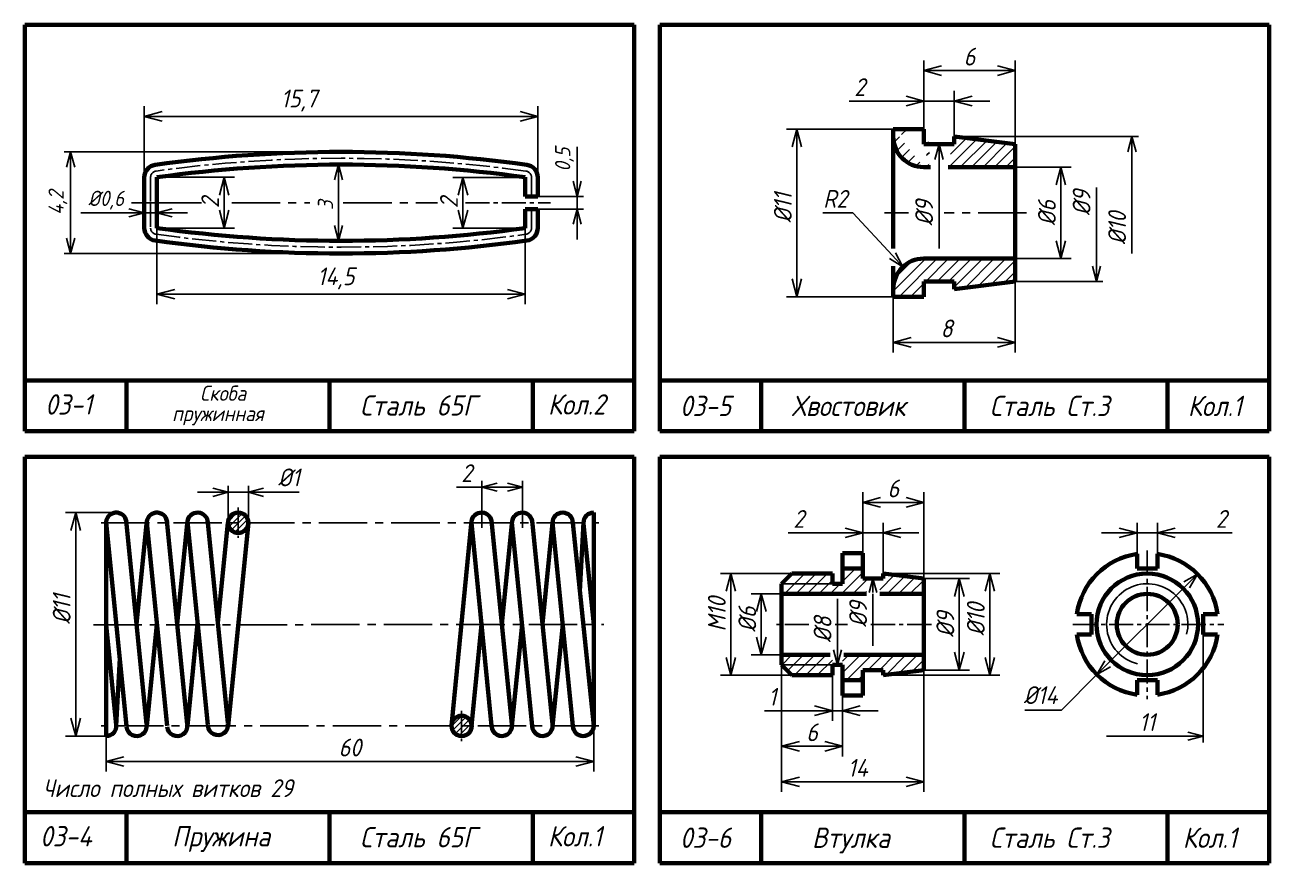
# Model space of a CAD drawing. Header units: millimetres. Extents: x -255 to 511, y 132 to 472.
# Drawn here: x -255 to -10, y 307 to 472 of the extents above; entities that cross this region are included whole.
import ezdxf

# ---------------------------------------------------------------- set-up
doc = ezdxf.new("R2010")
doc.units = ezdxf.units.MM
doc.header["$LTSCALE"] = 0.5
doc.linetypes.add('осевая2', pattern=[28.575000000000003, 19.05, -3.175, 3.175, -3.175])
doc.layers.get('Defpoints').update_dxf_attribs({"color": 5})
doc.styles.get("Standard").update_dxf_attribs({"font": 'isocpeui.ttf', "width": 0.9})
doc.dimstyles.new('Standart 1', dxfattribs={"dimtxt": 3.5, "dimasz": 3.5, "dimexe": 2, "dimexo": 0, "dimgap": 1, "dimtad": 1, "dimtoh": 1, "dimdec": 0, "dimtxsty": 'Standard', "dimblk": 'OPEN30', "dimcen": 2.5, "dimadec": 0, "dimazin": 0, "dimtfac": 1, "dimtdec": 0, "dimtmove": 0, "dimatfit": 3, "dimldrblk": 'DOTSMALL', "dimfxl": 0, "dimarcsym": 0})
pattern_1 = [(45, (9.000000637478934, -14.99999989501225), (-1.122532015133644, 1.122532015133644), [])]
pattern_2 = [(45, (-407, 198.9999999999999), (-0.561266007566822, 0.5612660075668221), [])]

# ---------------------------------------------------------------- blocks, each defined once
blk = doc.blocks.new('_Open30')
at = {"color": 0, "linetype": 'ByBlock', "lineweight": -2}
for p, q in [((-1, 0.26794919), (0, 0)), ((0, 0), (-1, -0.26794919)), ((0, 0), (-1, 0))]:
    blk.add_line(p, q, dxfattribs=at)
blk = doc.blocks.new('*D30')
at = {"color": 0, "lineweight": -2}
for p, q in [((-36, 367.8564064605509), (-36, 374)), ((-32, 367.8564064605509), (-32, 374)), ((-39.5, 372), (-43, 372)), ((-36, 372), (-32, 372)), ((-28.5, 372), (-17.28482954545455, 372))]:
    blk.add_line(p, q, dxfattribs=at)
at = {"layer": 'Defpoints', "color": 0}
for p in [(-32, 372), (-36, 367.8564064605509), (-32, 367.8564064605509)]:
    blk.add_point(p, dxfattribs=at)
at = {"color": 0, "lineweight": -2, "xscale": 3.5, "yscale": 3.5, "zscale": 3.5}
blk.add_blockref('_Open30', (-36, 372), dxfattribs=at)
at = {"color": 0, "lineweight": -2, "xscale": 3.5, "yscale": 3.5, "zscale": 3.5, "rotation": 180}
blk.add_blockref('_Open30', (-32, 372), dxfattribs=at)
at = {"color": 0, "lineweight": -3, "insert": (-19.40284090909091, 374.75), "char_height": 3.5, "attachment_point": 5}
blk.add_mtext('2', dxfattribs=at)
blk = doc.blocks.new('_DotSmall')
at = {"color": 0, "linetype": 'ByBlock', "const_width": 0.5}
blk.add_lwpolyline([(-0.0625, 0, 1), (0.0625, 0, 1)], format="xyb", close=True, dxfattribs=at)
blk = doc.blocks.new('*D31')
at = {"color": 0, "lineweight": -2}
for p, q in [((-106, 359.9999999643849), (-111.9999999999999, 359.9999999643849)), ((-110, 351.4999999643849), (-109.9999999999999, 356.4999999643849)), ((-106, 347.9999999643849), (-112, 347.9999999643849))]:
    blk.add_line(p, q, dxfattribs=at)
at = {"layer": 'Defpoints', "color": 0}
for p in [(-109.9999999999999, 359.9999999643849), (-106, 359.9999999643849), (-106, 347.9999999643849)]:
    blk.add_point(p, dxfattribs=at)
at = {"color": 0, "lineweight": -2, "xscale": 3.5, "yscale": 3.5, "zscale": 3.5}
for p, rotation in [((-109.9999999999999, 359.9999999643849), 90), ((-110, 347.9999999643849), 270)]:
    blk.add_blockref('_Open30', p, dxfattribs=dict(at, rotation=rotation))
at = {"color": 0, "lineweight": -3, "insert": (-112.75, 355), "char_height": 3.5, "attachment_point": 5, "rotation": 90}
blk.add_mtext('%%c6', dxfattribs=at)
blk = doc.blocks.new('*D32')
at = {"color": 0, "lineweight": -2}
for p, q in [((-104, 363.9999999643849), (-117.9999999999999, 363.9999999643849)), ((-116, 347.4999999643849), (-115.9999999999999, 360.4999999643849)), ((-104, 343.9999999643849), (-118, 343.9999999643849))]:
    blk.add_line(p, q, dxfattribs=at)
at = {"layer": 'Defpoints', "color": 0}
for p in [(-115.9999999999999, 363.9999999643849), (-104, 363.9999999643849), (-104, 343.9999999643849)]:
    blk.add_point(p, dxfattribs=at)
at = {"color": 0, "lineweight": -2, "xscale": 3.5, "yscale": 3.5, "zscale": 3.5}
for p, rotation in [((-115.9999999999999, 363.9999999643849), 90), ((-116, 343.9999999643849), 270)]:
    blk.add_blockref('_Open30', p, dxfattribs=dict(at, rotation=rotation))
at = {"color": 0, "lineweight": -3, "insert": (-118.75, 356), "char_height": 3.5, "attachment_point": 5, "rotation": 90}
blk.add_mtext('M10', dxfattribs=at)
blk = doc.blocks.new('*D33')
at = {"color": 0, "lineweight": -2}
for p, q in [((-77.99999993299139, 362.9999999082406), (-68.99999999999994, 362.9999999082406)), ((-70.99999999999996, 348.4999999082406), (-70.99999999999994, 359.4999999082406)), ((-78, 344.9999999082406), (-68.99999999999996, 344.9999999082406))]:
    blk.add_line(p, q, dxfattribs=at)
at = {"layer": 'Defpoints', "color": 0}
for p in [(-77.99999993299139, 362.9999999082406), (-70.99999999999994, 362.9999999082406), (-78, 344.9999999082406)]:
    blk.add_point(p, dxfattribs=at)
at = {"color": 0, "lineweight": -2, "xscale": 3.5, "yscale": 3.5, "zscale": 3.5}
for p, rotation in [((-70.99999999999994, 362.9999999082406), 90), ((-70.99999999999996, 344.9999999082406), 270)]:
    blk.add_blockref('_Open30', p, dxfattribs=dict(at, rotation=rotation))
at = {"color": 0, "lineweight": -3, "insert": (-73.75, 354), "char_height": 3.5, "attachment_point": 5, "rotation": 90}
blk.add_mtext('%%c9', dxfattribs=at)
blk = doc.blocks.new('*D34')
at = {"color": 0, "lineweight": -2}
for p, q in [((-86, 364), (-62.99999999999995, 364)), ((-64.99999999999996, 347.5), (-64.99999999999994, 360.5)), ((-86, 344), (-62.99999999999995, 344))]:
    blk.add_line(p, q, dxfattribs=at)
at = {"layer": 'Defpoints', "color": 0}
for p in [(-86, 364), (-64.99999999999994, 364), (-86, 344)]:
    blk.add_point(p, dxfattribs=at)
at = {"color": 0, "lineweight": -2, "xscale": 3.5, "yscale": 3.5, "zscale": 3.5}
for p, rotation in [((-64.99999999999994, 364), 90), ((-64.99999999999996, 344), 270)]:
    blk.add_blockref('_Open30', p, dxfattribs=dict(at, rotation=rotation))
at = {"color": 0, "lineweight": -3, "insert": (-67.75, 355), "char_height": 3.5, "attachment_point": 5, "rotation": 90}
blk.add_mtext('%%c10', dxfattribs=at)
blk = doc.blocks.new('*D35')
at = {"color": 0, "lineweight": -2}
for p, q in [((-96, 344), (-96, 335)), ((-94, 340), (-94, 335)), ((-99.5, 337), (-109.3880113636364, 337)), ((-94, 337), (-96, 337)), ((-90.5, 337), (-87, 337))]:
    blk.add_line(p, q, dxfattribs=at)
at = {"layer": 'Defpoints', "color": 0}
for p in [(-96, 344), (-94, 340), (-94, 337)]:
    blk.add_point(p, dxfattribs=at)
at = {"color": 0, "lineweight": -2, "xscale": 3.5, "yscale": 3.5, "zscale": 3.5}
blk.add_blockref('_Open30', (-96, 337), dxfattribs=at)
at = {"color": 0, "lineweight": -2, "xscale": 3.5, "yscale": 3.5, "zscale": 3.5, "rotation": 180}
blk.add_blockref('_Open30', (-94, 337), dxfattribs=at)
at = {"color": 0, "lineweight": -3, "insert": (-107.8164772727273, 339.75), "char_height": 3.5, "attachment_point": 5}
blk.add_mtext('1', dxfattribs=at)
blk = doc.blocks.new('*D36')
at = {"color": 0, "lineweight": -2}
for p, q in [((-106, 346), (-106, 328)), ((-94, 346), (-94, 328)), ((-102.5, 330), (-97.5, 330))]:
    blk.add_line(p, q, dxfattribs=at)
at = {"layer": 'Defpoints', "color": 0}
for p in [(-106, 346), (-94, 346), (-94, 330)]:
    blk.add_point(p, dxfattribs=at)
at = {"color": 0, "lineweight": -2, "xscale": 3.5, "yscale": 3.5, "zscale": 3.5, "rotation": 180}
blk.add_blockref('_Open30', (-106, 330), dxfattribs=at)
at = {"color": 0, "lineweight": -2, "xscale": 3.5, "yscale": 3.5, "zscale": 3.5}
blk.add_blockref('_Open30', (-94, 330), dxfattribs=at)
at = {"color": 0, "lineweight": -3, "insert": (-100, 332.75), "char_height": 3.5, "attachment_point": 5}
blk.add_mtext('6', dxfattribs=at)
blk = doc.blocks.new('*D37')
at = {"color": 0, "lineweight": -2}
for p, q in [((-90, 363), (-90, 380)), ((-78, 363), (-78, 380)), ((-81.5, 378), (-86.5, 378))]:
    blk.add_line(p, q, dxfattribs=at)
at = {"layer": 'Defpoints', "color": 0}
for p in [(-90, 378), (-90, 363), (-78, 363)]:
    blk.add_point(p, dxfattribs=at)
at = {"color": 0, "lineweight": -2, "xscale": 3.5, "yscale": 3.5, "zscale": 3.5, "rotation": 180}
blk.add_blockref('_Open30', (-90, 378), dxfattribs=at)
at = {"color": 0, "lineweight": -2, "xscale": 3.5, "yscale": 3.5, "zscale": 3.5}
blk.add_blockref('_Open30', (-78, 378), dxfattribs=at)
at = {"color": 0, "lineweight": -3, "insert": (-84, 380.75), "char_height": 3.5, "attachment_point": 5}
blk.add_mtext('6', dxfattribs=at)
blk = doc.blocks.new('*D38')
at = {"color": 0, "lineweight": -2}
for p, q in [((-90, 364), (-90, 374)), ((-86, 364), (-86, 374)), ((-93.5, 372), (-104.7151704545454, 372)), ((-86, 372), (-90, 372)), ((-82.5, 372), (-79, 372))]:
    blk.add_line(p, q, dxfattribs=at)
at = {"layer": 'Defpoints', "color": 0}
for p in [(-90, 372), (-90, 364), (-86, 364)]:
    blk.add_point(p, dxfattribs=at)
at = {"color": 0, "lineweight": -2, "xscale": 3.5, "yscale": 3.5, "zscale": 3.5}
blk.add_blockref('_Open30', (-90, 372), dxfattribs=at)
at = {"color": 0, "lineweight": -2, "xscale": 3.5, "yscale": 3.5, "zscale": 3.5, "rotation": 180}
blk.add_blockref('_Open30', (-86, 372), dxfattribs=at)
at = {"color": 0, "lineweight": -3, "insert": (-102.5971590909091, 374.75), "char_height": 3.5, "attachment_point": 5}
blk.add_mtext('2', dxfattribs=at)
blk = doc.blocks.new('*D39')
at = {"color": 0, "lineweight": -2}
for p, q in [((-78, 345), (-78, 321)), ((-106, 330), (-106, 321)), ((-102.5, 323), (-81.5, 323))]:
    blk.add_line(p, q, dxfattribs=at)
at = {"layer": 'Defpoints', "color": 0}
for p in [(-78, 345), (-106, 330), (-78, 323)]:
    blk.add_point(p, dxfattribs=at)
at = {"color": 0, "lineweight": -2, "xscale": 3.5, "yscale": 3.5, "zscale": 3.5, "rotation": 180}
blk.add_blockref('_Open30', (-106, 323), dxfattribs=at)
at = {"color": 0, "lineweight": -2, "xscale": 3.5, "yscale": 3.5, "zscale": 3.5}
blk.add_blockref('_Open30', (-78, 323), dxfattribs=at)
at = {"color": 0, "lineweight": -3, "insert": (-91, 325.75), "char_height": 3.5, "attachment_point": 5}
blk.add_mtext('14', dxfattribs=at)
blk = doc.blocks.new('*D40')
at = {"color": 0, "lineweight": -2}
for p, q in [((-78, 448.5), (-78, 465)), ((-60, 448.5), (-60, 465)), ((-63.5, 463), (-74.5, 463))]:
    blk.add_line(p, q, dxfattribs=at)
at = {"layer": 'Defpoints', "color": 0}
for p in [(-78, 463), (-78, 448.5), (-60, 448.5)]:
    blk.add_point(p, dxfattribs=at)
at = {"color": 0, "lineweight": -2, "xscale": 3.5, "yscale": 3.5, "zscale": 3.5, "rotation": 180}
blk.add_blockref('_Open30', (-78, 463), dxfattribs=at)
at = {"color": 0, "lineweight": -2, "xscale": 3.5, "yscale": 3.5, "zscale": 3.5}
blk.add_blockref('_Open30', (-60, 463), dxfattribs=at)
at = {"color": 0, "lineweight": -3, "insert": (-69, 465.75), "char_height": 3.5, "attachment_point": 5}
blk.add_mtext('6', dxfattribs=at)
blk = doc.blocks.new('*D41')
at = {"color": 0, "lineweight": -2}
for p, q in [((-78, 450), (-78, 459)), ((-72, 450), (-72, 459)), ((-81.5, 457), (-92.71517045454544, 457)), ((-72, 457), (-78, 457)), ((-68.5, 457), (-65, 457))]:
    blk.add_line(p, q, dxfattribs=at)
at = {"layer": 'Defpoints', "color": 0}
for p in [(-78, 457), (-78, 450), (-72, 450)]:
    blk.add_point(p, dxfattribs=at)
at = {"color": 0, "lineweight": -2, "xscale": 3.5, "yscale": 3.5, "zscale": 3.5}
blk.add_blockref('_Open30', (-78, 457), dxfattribs=at)
at = {"color": 0, "lineweight": -2, "xscale": 3.5, "yscale": 3.5, "zscale": 3.5, "rotation": 180}
blk.add_blockref('_Open30', (-72, 457), dxfattribs=at)
at = {"color": 0, "lineweight": -3, "insert": (-90.59715909090909, 459.75), "char_height": 3.5, "attachment_point": 5}
blk.add_mtext('2', dxfattribs=at)
blk = doc.blocks.new('*D42')
at = {"color": 0, "lineweight": -2}
for p, q in [((-60, 421.5), (-60, 407.5)), ((-84, 418.5), (-84, 407.5)), ((-63.5, 409.5), (-80.5, 409.5))]:
    blk.add_line(p, q, dxfattribs=at)
at = {"layer": 'Defpoints', "color": 0}
for p in [(-60, 421.5), (-84, 418.5), (-84, 409.5)]:
    blk.add_point(p, dxfattribs=at)
at = {"color": 0, "lineweight": -2, "xscale": 3.5, "yscale": 3.5, "zscale": 3.5, "rotation": 180}
blk.add_blockref('_Open30', (-84, 409.5), dxfattribs=at)
at = {"color": 0, "lineweight": -2, "xscale": 3.5, "yscale": 3.5, "zscale": 3.5}
blk.add_blockref('_Open30', (-60, 409.5), dxfattribs=at)
at = {"color": 0, "lineweight": -3, "insert": (-73.5, 412.25), "char_height": 3.5, "attachment_point": 5}
blk.add_mtext('8', dxfattribs=at)
blk = doc.blocks.new('*D43')
at = {"color": 0, "lineweight": -2}
for p, q in [((-84, 451.5), (-104.9999999999999, 451.5)), ((-102.9999999999999, 422), (-102.9999999999999, 448)), ((-84, 418.5), (-104.9999999999999, 418.5))]:
    blk.add_line(p, q, dxfattribs=at)
at = {"layer": 'Defpoints', "color": 0}
for p in [(-102.9999999999999, 451.5), (-84, 451.5), (-84, 418.5)]:
    blk.add_point(p, dxfattribs=at)
at = {"color": 0, "lineweight": -2, "xscale": 3.5, "yscale": 3.5, "zscale": 3.5}
for p, rotation in [((-102.9999999999999, 451.5), 90), ((-102.9999999999999, 418.5), 270)]:
    blk.add_blockref('_Open30', p, dxfattribs=dict(at, rotation=rotation))
at = {"color": 0, "lineweight": -3, "insert": (-105.75, 436), "char_height": 3.5, "attachment_point": 5, "rotation": 90}
blk.add_mtext('%%c11', dxfattribs=at)
blk = doc.blocks.new('*D44')
at = {"color": 0, "lineweight": -2}
for p, q in [((-60, 444), (-48.99999999999993, 444)), ((-50.99999999999994, 429.5), (-50.99999999999993, 440.5)), ((-60, 426), (-48.99999999999994, 426))]:
    blk.add_line(p, q, dxfattribs=at)
at = {"layer": 'Defpoints', "color": 0}
for p in [(-60, 444), (-50.99999999999993, 444), (-60, 426)]:
    blk.add_point(p, dxfattribs=at)
at = {"color": 0, "lineweight": -2, "xscale": 3.5, "yscale": 3.5, "zscale": 3.5}
for p, rotation in [((-50.99999999999993, 444), 90), ((-50.99999999999994, 426), 270)]:
    blk.add_blockref('_Open30', p, dxfattribs=dict(at, rotation=rotation))
at = {"color": 0, "lineweight": -3, "insert": (-53.75, 435), "char_height": 3.5, "attachment_point": 5, "rotation": 90}
blk.add_mtext('%%c6', dxfattribs=at)
blk = doc.blocks.new('*D45')
at = {"color": 0, "lineweight": -2}
for p, q in [((-239, 334), (-239, 325)), ((-143, 334), (-143, 325)), ((-235.5, 327), (-146.5, 327))]:
    blk.add_line(p, q, dxfattribs=at)
at = {"layer": 'Defpoints', "color": 0}
for p in [(-239, 334), (-143, 334), (-143, 327)]:
    blk.add_point(p, dxfattribs=at)
at = {"color": 0, "lineweight": -2, "xscale": 3.5, "yscale": 3.5, "zscale": 3.5, "rotation": 180}
blk.add_blockref('_Open30', (-239, 327), dxfattribs=at)
at = {"color": 0, "lineweight": -2, "xscale": 3.5, "yscale": 3.5, "zscale": 3.5}
blk.add_blockref('_Open30', (-143, 327), dxfattribs=at)
at = {"color": 0, "lineweight": -3, "insert": (-191, 329.75), "char_height": 3.5, "attachment_point": 5}
blk.add_mtext('60', dxfattribs=at)
blk = doc.blocks.new('*D46')
at = {"color": 0, "lineweight": -2}
for p, q in [((-237, 376), (-246.9999999999999, 376)), ((-244.9999999999999, 335.5), (-244.9999999999999, 372.5)), ((-239, 332), (-246.9999999999999, 332))]:
    blk.add_line(p, q, dxfattribs=at)
at = {"layer": 'Defpoints', "color": 0}
for p in [(-244.9999999999999, 376), (-237, 376), (-239, 332)]:
    blk.add_point(p, dxfattribs=at)
at = {"color": 0, "lineweight": -2, "xscale": 3.5, "yscale": 3.5, "zscale": 3.5}
for p, rotation in [((-244.9999999999999, 376), 90), ((-244.9999999999999, 332), 270)]:
    blk.add_blockref('_Open30', p, dxfattribs=dict(at, rotation=rotation))
at = {"color": 0, "lineweight": -3, "insert": (-247.75, 357), "char_height": 3.5, "attachment_point": 5, "rotation": 90}
blk.add_mtext('%%c11', dxfattribs=at)
blk = doc.blocks.new('*D47')
at = {"color": 0, "lineweight": -2}
for p, q in [((-231.5, 441), (-231.5, 456)), ((-154, 441), (-154, 456)), ((-228, 454), (-157.5, 454))]:
    blk.add_line(p, q, dxfattribs=at)
at = {"layer": 'Defpoints', "color": 0}
for p in [(-154, 454), (-231.5, 441), (-154, 441)]:
    blk.add_point(p, dxfattribs=at)
at = {"color": 0, "lineweight": -2, "xscale": 3.5, "yscale": 3.5, "zscale": 3.5, "rotation": 180}
blk.add_blockref('_Open30', (-231.5, 454), dxfattribs=at)
at = {"color": 0, "lineweight": -2, "xscale": 3.5, "yscale": 3.5, "zscale": 3.5}
blk.add_blockref('_Open30', (-154, 454), dxfattribs=at)
at = {"color": 0, "lineweight": -3, "insert": (-201, 457.1), "char_height": 3.5, "attachment_point": 5}
blk.add_mtext('15,7', dxfattribs=at)
blk = doc.blocks.new('*D48')
at = {"color": 0, "lineweight": -2}
for p, q in [((-228.9999995294856, 431.9999996210659), (-228.9999995294856, 417)), ((-156.4999995294856, 431.9999996210659), (-156.4999995294856, 417)), ((-225.4999995294856, 419), (-159.9999995294856, 419))]:
    blk.add_line(p, q, dxfattribs=at)
at = {"layer": 'Defpoints', "color": 0}
for p in [(-228.9999995294856, 431.9999996210659), (-156.4999995294856, 431.9999996210659), (-156.4999995294856, 419)]:
    blk.add_point(p, dxfattribs=at)
at = {"color": 0, "lineweight": -2, "xscale": 3.5, "yscale": 3.5, "zscale": 3.5, "rotation": 180}
blk.add_blockref('_Open30', (-228.9999995294856, 419), dxfattribs=at)
at = {"color": 0, "lineweight": -2, "xscale": 3.5, "yscale": 3.5, "zscale": 3.5}
blk.add_blockref('_Open30', (-156.4999995294856, 419), dxfattribs=at)
at = {"color": 0, "lineweight": -3, "insert": (-193.75, 422.1), "char_height": 3.5, "attachment_point": 5}
blk.add_mtext('14,5', dxfattribs=at)
blk = doc.blocks.new('*D49')
at = {"color": 0, "lineweight": -2}
for p, q in [((-156.5, 441.987966250033), (-170.7499999999999, 441.987966250033)), ((-168.7499999999999, 438.487966250033), (-168.7499999999999, 435.4999996210659)), ((-156.4999995294856, 431.9999996210659), (-170.7499999999999, 431.9999996210659))]:
    blk.add_line(p, q, dxfattribs=at)
at = {"layer": 'Defpoints', "color": 0}
for p in [(-156.5, 441.987966250033), (-168.7499999999999, 431.9999996210659), (-156.4999995294856, 431.9999996210659)]:
    blk.add_point(p, dxfattribs=at)
at = {"color": 0, "lineweight": -2, "xscale": 3.5, "yscale": 3.5, "zscale": 3.5}
for p, rotation in [((-168.7499999999999, 441.987966250033), 90), ((-168.7499999999999, 431.9999996210659), 270)]:
    blk.add_blockref('_Open30', p, dxfattribs=dict(at, rotation=rotation))
at = {"color": 0, "lineweight": -3, "insert": (-171.5, 436.9939829355493), "char_height": 3.5, "attachment_point": 5, "rotation": 90}
blk.add_mtext('2', dxfattribs=at)
blk = doc.blocks.new('*D50')
at = {"color": 0, "lineweight": -2}
for p, q in [((-228.9999995294856, 441.9999996210659), (-213.7499999999999, 441.9999996210659)), ((-215.7499999999999, 438.4999996210659), (-215.7499999999999, 435.499999242132)), ((-229.0000015157365, 431.999999242132), (-213.7499999999999, 431.999999242132))]:
    blk.add_line(p, q, dxfattribs=at)
at = {"layer": 'Defpoints', "color": 0}
for p in [(-228.9999995294856, 441.9999996210659), (-229.0000015157365, 431.999999242132), (-215.7499999999999, 431.999999242132)]:
    blk.add_point(p, dxfattribs=at)
at = {"color": 0, "lineweight": -2, "xscale": 3.5, "yscale": 3.5, "zscale": 3.5}
for p, rotation in [((-215.7499999999999, 441.9999996210659), 90), ((-215.7499999999999, 431.999999242132), 270)]:
    blk.add_blockref('_Open30', p, dxfattribs=dict(at, rotation=rotation))
at = {"color": 0, "lineweight": -3, "insert": (-218.5, 436.9999994315989), "char_height": 3.5, "attachment_point": 5, "rotation": 90}
blk.add_mtext('2', dxfattribs=at)

msp = doc.modelspace()

# ---------------------------------------------------------------- hatches: boundary and pattern name
at = {"lineweight": -3}
h = msp.add_hatch(dxfattribs=at)
h.set_pattern_fill('ANSI31', color=256, scale=0.5, style=0)
h.set_pattern_definition(pattern_1)
edge = h.paths.add_edge_path()
edge.add_line((-83.99999989948708, 451.4999998623609), (-77.99999989948708, 451.4999998623609))
edge.add_line((-84, 450), (-84, 451.5))
edge.add_arc((-78, 450), 6, 180, 270)
edge.add_line((-76.9041591880083, 448.4999998623609), (-76.90415917465288, 444.0000000032524))
edge.add_line((-77.99999989948708, 448.4999998623609), (-76.9041591880229, 448.4999998623609))
edge.add_line((-78, 451.5), (-77.99999989948708, 448.4999998623609))
edge.add_line((-76.67549928570386, 444.0000000039309), (-78, 444))
h = msp.add_hatch(dxfattribs=at)
h.set_pattern_fill('ANSI31', color=256, scale=0.5, style=0)
h.set_pattern_definition(pattern_1)
h.paths.add_polyline_path([(-59.99999989948708, 448.4999998623609), (-71.99999989948708, 449.9999998623608), (-71.99999989948708, 448.4999998623608), (-72.76560281775176, 448.4999998623608), (-72.76560280439611, 444.0000000155352), (-59.99999989948708, 444.0000000534225)])
h.paths.add_polyline_path([(-59.99999989948708, 425.9999999465773), (-78, 426, 0.4142135623730951), (-84, 420), (-84, 418.5000000307939), (-78, 418.5000000307938), (-77.99999989948708, 421.500000030794), (-71.99999989948708, 421.5000000307938), (-71.99999989948708, 420.000000030794), (-59.99999989948708, 421.5000000307938)])
h = msp.add_hatch(dxfattribs=at)
h.set_pattern_fill('ANSI31', scale=0.25, style=0)
h.set_pattern_definition(pattern_2)
h.paths.add_polyline_path([(-213, 376), (-213, 374), (-211, 374, 0.4142135623730909)])
h.paths.add_polyline_path([(-213, 376, 0.4142135623730951), (-215, 374), (-213, 374)])
h.paths.add_polyline_path([(-213, 374), (-215, 374, 0.4142135623730951), (-213, 372)])
h.paths.add_polyline_path([(-211.0396039603961, 373.6039603960396), (-211, 374), (-213, 374), (-213, 372, 0.3569633781724321)])
h = msp.add_hatch(dxfattribs=at)
h.set_pattern_fill('ANSI31', color=256, scale=0.5, style=0)
h.set_pattern_definition(pattern_1)
h.paths.add_polyline_path([(-89.2623367901538, 362.9999999082406), (-89.99999993299139, 362.9999999082405), (-89.99999993299139, 364.9999999082406), (-93.9999999664957, 364.9999999082406), (-94, 361.9999999643849), (-96, 361.9999999643849), (-106, 361.9999999643849), (-106, 359.9999999643849), (-89.26233679015382, 359.999999964385)])
h.paths.add_polyline_path([(-95.9999999664957, 363.9999999643848), (-104, 363.9999999643849), (-106, 361.9999999643849), (-96.0000000335043, 361.9999999643849)], flags=17)
h.paths.add_polyline_path([(-77.99999993299139, 362.9999999082405), (-85.99999993299139, 363.9999999082406), (-85.99999993299139, 362.9999999082406), (-86.67049338192794, 362.9999999082406), (-86.67049338192794, 359.999999964385), (-77.99999993299139, 359.9999999643849)])
h.paths.add_polyline_path([(-77.99999993299139, 347.9999999643849), (-93.73218131630483, 347.9999999643849), (-94, 347.9999999643848), (-94, 346), (-93.9999999664957, 343.0000000205291), (-89.99999993299139, 343.0000000205291), (-89.99999993299139, 345.0000000205291), (-85.99999993299139, 345.0000000205291), (-85.99999993299139, 344.0000000205291), (-77.99999993299139, 345.0000000205292)])
h.paths.add_polyline_path([(-96.0000000335043, 347.9999999643849), (-96.45993322078678, 347.9999999643849), (-106, 347.999999964385), (-106, 345.9999999643849), (-96.00000003350434, 345.9999999643849)])
h.paths.add_polyline_path([(-96.0000000335043, 345.9999999643849), (-105.9802561566842, 345.9999999643849), (-105.9901280783421, 345.990128042727), (-104.0000000000001, 343.999999964385), (-95.9999999664957, 343.999999964385)])
h = msp.add_hatch(dxfattribs=at)
h.set_pattern_fill('ANSI31', scale=0.25, style=0)
h.set_pattern_definition(pattern_2)
h.paths.add_polyline_path([(-169, 336, 0.3582044946772011), (-170.9621202685018, 334.3874068300046), (-171, 334), (-169, 334)])
h.paths.add_polyline_path([(-169, 336), (-169, 334), (-167.0798009937931, 334), (-167.0400010025753, 334.3979999121784, 0.3566815317129282)])
h.paths.add_polyline_path([(-167, 334), (-169, 334), (-169, 332, 0.4142135623730951)])
h.paths.add_polyline_path([(-169, 334), (-171, 334, 0.4142135623730951), (-169, 332)])

# ---------------------------------------------------------------- linework, layer by layer
at = {"color": 7, "lineweight": 60}
for p, q in [((-255, 472), (-255, 392)), ((-135, 472), (-255, 472)), ((-135, 392), (-135, 472)), ((-10, 472), (-130, 472)), ((-130, 472), (-130, 392)), ((-10, 392), (-10, 472)), ((-83.99999989948708, 451.4999998623609), (-77.99999989948708, 451.4999998623609)), ((-84, 450), (-84, 451.5)), ((-78, 451.5), (-77.99999989948708, 448.4999998623609)), ((-84, 428), (-84, 450)), ((-77.99999989948708, 448.4999998623609), (-76.9041591880229, 448.4999998623609)), ((-76.9041591880229, 448.4999998623609), (-71.99999989948708, 448.4999998623609)), ((-71.99999989948708, 449.9999998623609), (-59.99999989948708, 448.4999998623609)), ((-71.99999989948708, 448.4999998623609), (-71.99999989948708, 449.9999998623609)), ((-59.99999989948708, 448.4999998623609), (-59.99999989948708, 421.4999998623609)), ((-76.67549928570386, 444.0000000039309), (-78, 444)), ((-60, 444.0000000534225), (-73.19675574466748, 444.0000000142555)), ((-231.5, 441.9758156613998), (-231.5, 432.0241833693897)), ((-228.9999995294856, 441.9999996210659), (-228.9999995294856, 431.9999996210659)), ((-156.4999995294856, 441.9999996210659), (-156.4999995294856, 438.25)), ((-154, 441.9758156613998), (-154, 438.25)), ((-156.5, 438.25), (-154, 438.25)), ((-156.4999995294856, 435.75), (-156.4999995294856, 431.9999996210659)), ((-156.5, 435.75), (-154, 435.75)), ((-154, 435.75), (-154, 432.0241618138982)), ((-84, 418.5), (-84, 424.5)), ((-60, 425.9999999465774), (-78, 426)), ((-78, 418.5), (-77.99999989948708, 421.5000000307939)), ((-77.99999989948708, 421.5000000307939), (-71.99999989948708, 421.5000000307939)), ((-71.99999989948708, 420.0000000307939), (-59.99999989948708, 421.5000000307939)), ((-71.99999989948708, 421.5000000307939), (-71.99999989948708, 420.0000000307939)), ((-83.99999989948708, 418.5000000307939), (-77.99999989948708, 418.5000000307939)), ((-135, 402), (-255, 402)), ((-235, 402), (-235, 392)), ((-195, 402), (-195, 392)), ((-155, 402), (-155, 392)), ((-10, 402), (-130, 402)), ((-110, 402), (-110, 392)), ((-70, 402), (-70, 392)), ((-30, 402), (-30, 392)), ((-255, 392), (-135, 392)), ((-130, 392), (-10, 392)), ((-255, 387), (-255, 307)), ((-135, 387), (-255, 387)), ((-135, 307), (-135, 387)), ((-10, 386.9999999999999), (-130, 386.9999999999999)), ((-130, 386.9999999999999), (-130, 307)), ((-10, 307), (-10, 386.9999999999999)), ((-143, 376), (-143, 334)), ((-239, 332), (-239, 374)), ((-239, 374), (-235, 334)), ((-235.0297275997781, 374.3970272400221), (-231.0297275997781, 334.3970272400221)), ((-230.9702724002219, 374.3970272400221), (-233, 354.0997512422414)), ((-231.0099751242241, 374), (-227.0099751242241, 334)), ((-227.0397027240022, 374.3970272400221), (-223.0397027240022, 334.3970272400221)), ((-222.980247524446, 374.3970272400221), (-225.0099751242241, 354.0997512422414)), ((-223.000049504644, 374.1990074380419), (-219.000049504644, 334.1990074380419)), ((-218.9819698214021, 374.0151175413533), (-215.0297771044221, 334.5960346780641)), ((-215.0189908493389, 373.9978643019961), (-217.000049504644, 354.2987586802833)), ((-211, 374), (-215, 334)), ((-167.050073394015, 374.3970272400221), (-171, 334)), ((-167.0897761180173, 374), (-163.0897761180173, 334)), ((-163.1195037177953, 374.3970272400221), (-159.1195037177953, 334.3970272400221)), ((-159.0600485182392, 374.3970272400221), (-161.0897761180172, 354.0997512422414)), ((-159.0997512422414, 374), (-155.0997512422414, 334)), ((-155.1294788420195, 374.3970272400221), (-151.1294788420195, 334.3970272400221)), ((-151.1097263664655, 374), (-153.0997512422414, 354.099751242241)), ((-151.1097263664655, 374), (-147.1097263664655, 334)), ((-147.0997512422413, 374), (-143.0000000000002, 334)), ((-145.7146216527259, 360.4857206433021), (-144.9972312263845, 374.1052018457749)), ((-143, 353.997841020099), (-144.9899770437172, 373.8000215874686)), ((-93.99999993299139, 367.9999999082406), (-89.99999993299139, 367.9999999082406)), ((-93.99999993299139, 367.9999999082406), (-94, 361.9999999643849)), ((-89.99999993299139, 367.9999999082406), (-89.99999993299139, 362.9999999082406)), ((-36, 367.8564064605509), (-36, 365)), ((-32, 365), (-32, 367.8564064605509)), ((-106, 361.9999999643849), (-104, 363.9999999643849)), ((-104, 363.9999999643849), (-96, 363.9999999643849)), ((-96.0000000335043, 361.9999999924571), (-95.9999999664957, 363.9999999363127)), ((-93.99999993299139, 364.9999999082406), (-89.99999993299139, 364.9999999082406)), ((-89.99999993299139, 362.9999999082406), (-85.99999993299139, 362.9999999082406)), ((-85.99999993299139, 362.9999999082406), (-85.99999993299139, 363.9999999082406)), ((-85.99999993299139, 363.9999999082406), (-77.99999993299139, 362.9999999082406)), ((-77.99999993299139, 362.9999999082406), (-77.99999993299139, 344.9999999082406)), ((-36, 365), (-32, 365)), ((-106, 345.9999999643849), (-106, 361.9999999643849)), ((-94, 361.9999999643849), (-96, 361.9999999643849)), ((-89.2623367901538, 359.9999999643849), (-106, 359.9999999643849)), ((-78, 359.9999999643849), (-86.67049338192794, 359.9999999643849)), ((-45, 356), (-47.85640646055106, 356)), ((-45, 352), (-45, 356)), ((-23, 352), (-23, 356)), ((-23, 356), (-20.143593539449, 356)), ((-239, 353.8942099848578), (-237.0101323012208, 334.2010635256712)), ((-229.004987562112, 353.9501243788791), (-231, 334)), ((-220.9950619425319, 354.149131816921), (-223.0099751242241, 334)), ((-165.0847885559052, 353.9501243788792), (-167.0798009937931, 334)), ((-157.0947636801293, 353.9501243788792), (-159.0897761180172, 334)), ((-149.1047388043535, 353.9501243788792), (-151.0997512422414, 334)), ((-47.85640646055106, 352), (-45, 352)), ((-20.143593539449, 352), (-23, 352)), ((-96.45993322078678, 347.9999999643849), (-106, 347.9999999643849)), ((-78, 347.9999999643849), (-93.73218131630483, 347.9999999643849)), ((-237, 334), (-236.3311203182447, 347.311203182447)), ((-106, 345.9999999643849), (-104, 343.9999999643849)), ((-94, 345.9999999643849), (-96, 345.9999999643849)), ((-96.0000000335043, 345.9999999363129), (-95.9999999664957, 343.9999999924571)), ((-93.99999993299139, 340.0000000205291), (-94, 345.9999999643849)), ((-104, 343.9999999643849), (-96, 343.9999999643849)), ((-93.99999993299139, 343.0000000205291), (-89.99999993299139, 343.0000000205291)), ((-89.99999993299139, 340.0000000205291), (-89.99999993299139, 345.0000000205291)), ((-89.99999993299139, 345.0000000205291), (-85.99999993299139, 345.0000000205291)), ((-85.99999993299139, 344.0000000205291), (-77.99999993299139, 345.0000000205292)), ((-85.99999993299139, 345.0000000205291), (-85.99999993299139, 344.0000000205291)), ((-36, 343), (-32, 343)), ((-36, 340.1435935394489), (-36, 343)), ((-32, 343), (-32, 340.1435935394489)), ((-93.99999993299139, 340.0000000205291), (-89.99999993299139, 340.0000000205291)), ((-135, 317), (-255, 317)), ((-235, 317), (-235, 307)), ((-195, 317), (-195, 307)), ((-155, 317), (-155, 307)), ((-10, 317), (-130, 317)), ((-110, 317), (-110, 307)), ((-70, 317), (-70, 307)), ((-30, 317), (-30, 307)), ((-255, 307), (-135, 307)), ((-130, 307), (-10, 307))]:
    msp.add_line(p, q, dxfattribs=at)
at = {"color": 7, "lineweight": -3}
for p, q in [((-72, 450), (-35.75, 450)), ((-193.25, 447), (-247.25, 447)), ((-146.25, 441.25), (-146.25, 448)), ((-37, 447), (-37, 427)), ((-246, 444), (-246, 430)), ((-193.2499999999999, 444), (-193.25, 430)), ((-75, 445.4999998623609), (-75, 428)), ((-44, 424.4999998623609), (-44, 440)), ((-234, 437), (-220.25, 437)), ((-154, 438.25), (-145, 438.25)), ((-146.25, 435.75), (-146.25, 438.25)), ((-234.5, 435), (-244, 435)), ((-231.5, 435), (-229, 435)), ((-226, 435), (-223, 435)), ((-154, 435.75), (-145, 435.75)), ((-97.85782217350891, 435), (-91.99999999999997, 435)), ((-91.99999999999997, 435), (-84.1408642532401, 426.5794974141858)), ((-146.25, 432.75), (-146.25, 429.75)), ((-193.25, 427), (-247.25, 427)), ((-59.99999989948708, 421.4999998623609), (-42.75, 421.4999998623609)), ((-165, 373), (-165, 382.25)), ((-157, 373), (-157, 382.25)), ((-218, 380), (-221, 380)), ((-215, 374), (-215, 381.25)), ((-215, 380), (-211, 380)), ((-211, 374), (-211, 381.25)), ((-208, 380), (-201, 380)), ((-170, 381), (-160, 381)), ((-96, 361.9999999643849), (-106, 361.9999999643849)), ((-26.22182540694803, 361.778174593052), (-43.89949493661166, 344.1005050633883)), ((-95, 359), (-95, 349)), ((-88, 360), (-88, 349.7399080822889)), ((-93, 353.9999999082406), (-95.44777467042547, 353.9999999082406)), ((-23, 352), (-23, 330.75)), ((-96, 345.9999999643849), (-106, 345.9999999643849)), ((-50.86449673129917, 337.1355032687009), (-43.89949493661172, 344.1005050633883)), ((-58.12231890480808, 337.1355032687009), (-50.86449673129917, 337.1355032687009)), ((-42, 332), (-26, 332))]:
    msp.add_line(p, q, dxfattribs=at)
at = {"color": 7}
for p, q in [((-193.25, 447), (-191.9999999999999, 447)), ((-231.5, 437), (-231.5, 433.75)), ((-229, 437), (-229, 433.75)), ((-193.25, 427), (-194.5, 427)), ((-88, 363), (-89.25, 363)), ((-105.9901280783421, 345.9901280427271), (-105.9802561566842, 345.9999999643849))]:
    msp.add_line(p, q, dxfattribs=at)
at = {"color": 7, "linetype": 'осевая2', "lineweight": -3, "ltscale": 0.5}
for p, q in [((-230.25, 441.987966250033), (-230.25, 437)), ((-155.25, 441.987966250033), (-155.25, 438.25)), ((-230.25, 437), (-230.25, 432.0120327812688)), ((-168.25, 437), (-151.5, 437)), ((-155.25, 435.75), (-155.25, 432.0120112247524)), ((-81, 435), (-86.17166200563821, 434.9999998623609)), ((-213, 377), (-213, 371)), ((-34, 368.5260264251924), (-34, 339.2682919685337)), ((-100.6178588669577, 353.9999999082406), (-107.4999999329914, 353.9999999082406)), ((-76.49999993299139, 353.9999999082406), (-88.65010362083615, 353.9999999082406)), ((-48.65517231248759, 354), (-18.89563779071796, 354)), ((-169, 337), (-169, 331))]:
    msp.add_line(p, q, dxfattribs=at)
at = {"color": 7, "linetype": 'осевая2', "lineweight": -3}
for p, q in [((-214.25, 437), (-198.8710695270396, 437)), ((-192.299542016291, 437), (-173.75, 437)), ((-57.74999989948708, 434.9999998623609), (-74, 435)), ((-240, 374), (-142, 374)), ((-241.4820074958893, 353.8915306827091), (-141, 354)), ((-142, 334), (-240, 334))]:
    msp.add_line(p, q, dxfattribs=at)
at = {"color": 0, "lineweight": -2}
for p, q in [((-26.79023147473532, 362.3465806608392), (-24.10050506338837, 363.8994949366115)), ((-24.10050506338837, 363.8994949366115), (-26.22182540694803, 361.778174593052)), ((-24.10050506338837, 363.8994949366115), (-25.65341933916068, 361.2097685252646)), ((-43.89949493661169, 344.1005050633883), (-42.34658066083938, 346.7902314747353)), ((-41.20976852526471, 345.6534193391606), (-43.89949493661169, 344.1005050633883))]:
    msp.add_line(p, q, dxfattribs=at)
at = {"color": 7, "lineweight": 60}
for centre, radius in [((-213, 374), 2), ((-34, 354), 10), ((-34, 354), 6), ((-169, 334), 2)]:
    msp.add_circle(centre, radius, dxfattribs=at)
for centre, radius, start, end in [((-78, 450), 6, 180, 270), ((-192.75, 183.2499999999999), 263.7529620686752, 82.02422439746177, 97.97577560253823), ((-229, 441.9758156613998), 2.5, 97.97577560253823, 180), ((-192.75, 180.7499999999999), 263.7529620686752, 82.10030838573336, 97.89969161426664), ((-156.5, 441.9758156613998), 2.5, 0, 82.02422439746177), ((-229, 432.0241833693897), 2.5, 180, 262.0242073624482), ((-192.7499223185165, 693.2499882530318), 263.7529620686752, 262.1002910166769, 277.8996742452073), ((-156.5, 432.0241618138982), 2.5, 277.9757585675192, 0), ((-192.7499230763846, 690.749988253032), 263.7529620686752, 262.0242073624449, 277.9757585675224), ((-78, 420), 6, 90, 180), ((-237, 374), 2, 5.710593137497374, 185.7105931374973), ((-229, 374), 2, 354.2894068624962, 174.2894068624961), ((-220.9966545408248, 373.9837192869563), 2.014929370735972, 0.8928651799383487, 173.8664382184304), ((-165.0798009937931, 373.9999999999999), 2, 0, 174.2894068624961), ((-157.0897761180173, 373.9999999999999), 2.000000000000057, 0, 174.2894068624961), ((-149.1047388043534, 373.9952549960253), 2.004993176867861, 0.1355959503647549, 179.8644040496287), ((-143, 374), 2, 90, 180), ((-34, 354), 14, 98.2132107017394, 171.7867892982638), ((-34, 354), 14, 8.213210701736191, 81.78678929826059), ((-34, 354), 14, 188.2132107017362, 261.7867892982606), ((-34, 354), 14, 278.2132107017394, 351.7867892982569), ((-239, 334), 2, 270, 5.769792558317666), ((-233, 334), 2, 185.7105931374973, 5.710593137497374), ((-225.0099751242241, 334), 2, 185.7105931374973, 5.710593137497374), ((-217.000049504644, 334.1990074380419), 2, 185.7105931374973, 5.710593137497374), ((-161.0897761180172, 334), 2.000000000000028, 180, 5.710593137497374), ((-153.0997512422413, 334), 2.000000000000057, 180, 5.710593137497374), ((-145.0548631832328, 334.0576677144012), 2.055672217813278, 181.6075277698815, 358.392472230112)]:
    msp.add_arc(centre, radius, start, end, dxfattribs=at)
at = {"color": 7, "linetype": 'осевая2', "lineweight": -3, "ltscale": 0.5}
for centre, radius, start, end in [((-192.75, 181.9999999999999), 263.7529620686752, 82.06244930276972, 97.93755069723028), ((-229, 441.987966250033), 1.25, 97.93755069723028, 180), ((-156.5, 441.987966250033), 1.25, 0, 82.06244930276972), ((-229, 432.0120327812688), 1.25, 180, 262.0624322669374), ((-156.5, 432.0120112247524), 1.25, 277.9375336613988, 0), ((-192.7499226974505, 691.9999882530318), 263.7529620686752, 262.0624322669438, 277.9375336614025)]:
    msp.add_arc(centre, radius, start, end, dxfattribs=at)
at = {"color": 7, "lineweight": -3}
msp.add_arc((-34, 354), 8, 345.9637565320735, 255.9637565320735, dxfattribs=at)

# ---------------------------------------------------------------- block references
for p, xscale, yscale, zscale, rotation in [((-75, 448.4999998623609), 3, 3, 3, 90), ((-37, 450), 3, 3, 3, 90), ((-246, 447), 3, 3, 3, 90), ((-193.2499999999999, 444.5024881399224), 3, 3, 3, 90), ((-146.25, 438.25), 3, 3, 3, 270), ((-229, 435), 3, 3, 3, 180), ((-146.25, 435.75), 3, 3, 3, 90), ((-193.25, 429.4975002603828), 3, 3, 3, 270), ((-246, 427), 3, 3, 3, 270), ((-82.09390950216007, 424.3863316094571), 3.000000000000035, 3, 3, 313.0250659891171), ((-44, 421.4999998623609), 3, 3, 3, 270), ((-211, 380), 3, 3, 3, 180), ((-165, 381), 3, 3, 3, 180), ((-87.99999999329913, 362.999999990824), 2.699999999999989, 2.699999999999989, 2.7, 90), ((-95, 346), 3, 3, 3, 270)]:
    msp.add_blockref('_Open30', p, dxfattribs=dict(at, xscale=xscale, yscale=yscale, zscale=zscale, rotation=rotation))
at = {"color": 7, "lineweight": -3, "xscale": 3, "yscale": 3, "zscale": 3}
for p in [(-231.5, 435), (-215, 380), (-157, 381), (-23, 332)]:
    msp.add_blockref('_Open30', p, dxfattribs=at)

# ---------------------------------------------------------------- texts
at = {"color": 7, "width": 0.9}
for s, height, p in [('Скоба', 3, (-220.5, 398)), ('03-1', 4, (-251, 395.2851271557263)), ('Сталь 65Г', 4, (-189, 395.0974719538438)), ('Кол.2', 4, (-152, 395.2851271557263)), ('03-5', 4, (-126, 395)), ('Хвостовик', 4, (-104, 395)), ('Сталь Ст.3', 4, (-65, 395)), ('Кол.1', 4, (-26, 395)), ('пружинная', 3, (-226, 394)), ('Число полных витков 29', 3.5, (-251.4689110473773, 320.0000002599626)), ('03-4', 4, (-252, 310.2851271557263)), ('Пружина', 4, (-226, 310.2851271557263)), ('Сталь 65Г', 4, (-189, 310.0974719538438)), ('Кол.1', 4, (-152, 310.2851271557263)), ('03-6', 4, (-126, 310)), ('Втулка', 4, (-100, 310)), ('Сталь Ст.3', 4, (-65, 310)), ('Кол.1', 4, (-27, 310))]:
    msp.add_text(s, height=height, dxfattribs=at).set_placement(p)
at = {"color": 7, "lineweight": -3, "attachment_point": 5, "rotation": 90}
for s, insert, char_height in [('0,5', (-148.75, 445.5), 3), ('4,2', (-248.5, 437), 3), ('%%c9', (-46.92500000000001, 437), 3.5), ('3', (-195.8105462487139, 436.5065757231424), 3), ('%%c9', (-77.92500000000001, 435), 3.5), ('%%c10', (-39.92500000000001, 432), 3.5), ('%%c9', (-90.92500000000001, 356), 3.5)]:
    msp.add_mtext(s, dxfattribs=dict(at, insert=insert, char_height=char_height))
at = {"color": 7, "lineweight": -3, "attachment_point": 5}
for s, insert, char_height in [('%%c0,6', (-239, 437.5), 3), ('R2', (-95.42891108675443, 437.75), 3.5), ('%%c1', (-203, 382.925), 3.5), ('2', (-168, 383.75), 3.5), ('%%c14', (-54.99340781805364, 340.0605032687008), 3.5), ('11', (-34, 334.75), 3.5)]:
    msp.add_mtext(s, dxfattribs=dict(at, insert=insert, char_height=char_height))
at = {"color": 7, "insert": (-97.92500000000001, 353), "char_height": 3.5, "attachment_point": 5, "rotation": 90}
msp.add_mtext('%%c8', dxfattribs=at)

# ---------------------------------------------------------------- dimensions: what is measured, and where the dimension line sits
at = {"color": 7, "lineweight": -3}
for base, p1, p2, text, picture, middle in [((-78, 463), (-60, 448.5), (-78, 448.5), '6', '*D40', (-69, 463)), ((-78, 457), (-72, 450), (-78, 450), '2', '*D41', (-90.59715909090909, 457)), ((-154, 454), (-231.5, 441), (-154, 441), '15,7', '*D47', (-201, 454)), ((-156.4999995294856, 419), (-228.9999995294856, 431.9999996210659), (-156.4999995294856, 431.9999996210659), '14,5', '*D48', (-193.75, 419)), ((-84, 409.5), (-60, 421.5), (-84, 418.5), '8', '*D42', (-73.5, 409.5)), ((-90, 378), (-78, 363), (-90, 363), '6', '*D37', (-84, 378)), ((-90, 372), (-86, 364), (-90, 364), '2', '*D38', (-102.5971590909091, 372)), ((-32, 372), (-36, 367.8564064605509), (-32, 367.8564064605509), '2', '*D30', (-19.40284090909091, 372)), ((-94, 330), (-106, 346), (-94, 346), '6', '*D36', (-100, 330)), ((-94, 337), (-96, 344), (-94, 340), '1', '*D35', (-107.8164772727273, 337)), ((-78, 323), (-106, 330), (-78, 345), '14', '*D39', (-91, 323)), ((-143, 327), (-239, 334), (-143, 334), '60', '*D45', (-191, 327))]:
    dim = msp.add_linear_dim(base=base, p1=p1, p2=p2, text=text, dimstyle='Standart 1', dxfattribs=at)
    dim.commit()
    dim.dimension.update_dxf_attribs({"geometry": picture, "text_midpoint": middle, "dimtype": 160})
for base, p1, p2, text, picture, middle in [((-102.9999999999999, 451.5), (-84, 418.5), (-84, 451.5), '%%c11', '*D43', (-103, 436)), ((-50.99999999999993, 444), (-60, 426), (-60, 444), '%%c6', '*D44', (-51, 435)), ((-215.7499999999999, 431.999999242132), (-228.9999995294856, 441.9999996210659), (-229.0000015157365, 431.999999242132), '2', '*D50', (-215.75, 436.9999994315989)), ((-168.7499999999999, 431.9999996210659), (-156.5, 441.987966250033), (-156.4999995294856, 431.9999996210659), '2', '*D49', (-168.75, 436.9939829355493)), ((-244.9999999999999, 376), (-239, 332), (-237, 376), '%%c11', '*D46', (-245, 357)), ((-115.9999999999999, 363.9999999643849), (-104, 343.9999999643849), (-104, 363.9999999643849), 'M10', '*D32', (-116, 356)), ((-64.99999999999994, 364), (-86, 344), (-86, 364), '%%c10', '*D34', (-65, 355)), ((-70.99999999999994, 362.9999999082406), (-78, 344.9999999082406), (-77.99999993299139, 362.9999999082406), '%%c9', '*D33', (-71, 354)), ((-109.9999999999999, 359.9999999643849), (-106, 347.9999999643849), (-106, 359.9999999643849), '%%c6', '*D31', (-110, 355))]:
    dim = msp.add_linear_dim(base=base, p1=p1, p2=p2, angle=90, text=text, dimstyle='Standart 1', dxfattribs=at)
    dim.commit()
    dim.dimension.update_dxf_attribs({"geometry": picture, "text_midpoint": middle, "dimtype": 160})

doc.saveas('drawing.dxf')
